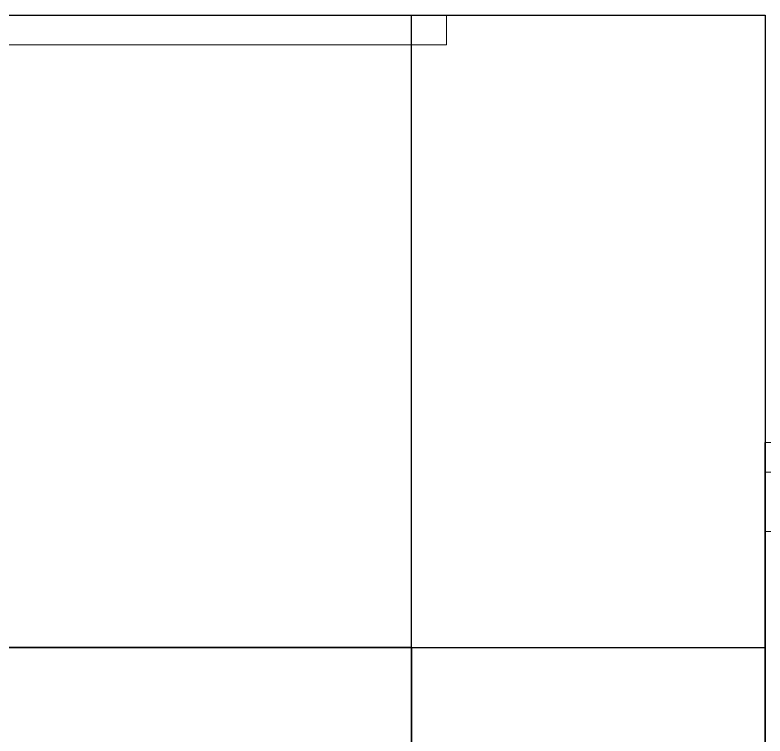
# Model space of a CAD drawing. Header units: inches. Extents: x -12418 to 57169, y -29325 to 19878.
# Drawn here: x 17066 to 17698, y -4775 to -4167 of the extents above; entities that cross this region are included whole.
import ezdxf
from ezdxf.enums import TextEntityAlignment as Align

# ---------------------------------------------------------------- set-up
doc = ezdxf.new("R2010")
doc.units = ezdxf.units.IN
doc.header["$LTSCALE"] = 25
doc.header["$MEASUREMENT"] = 0
doc.layers.get('0').update_dxf_attribs({"color": 8})
for name, color, linetype, lineweight in [('00-Ground Floor$0$Aluminum', 251, 'Continuous', 5), ('00-Ground Floor$0$LOADING', 253, 'Continuous', 5), ('00-Ground Floor$0$Walls', 251, 'Continuous', 5), ('E-LITE-CIRC-NUMB', 6, 'Continuous', 25), ('E-LITE-CLNG', 150, 'Continuous', 35), ('E-LITE-CTRL', 6, 'Continuous', 25)]:
    doc.layers.add(name, color=color, linetype=linetype, lineweight=lineweight)
doc.layers.add('00-Ground Floor$0$False Ceiling', color=251, linetype='Continuous')
doc.styles.add('DC_Simplex', font='SIMPLEX.shx', dxfattribs={"width": 0.7})

# ---------------------------------------------------------------- blocks, each defined once
blk = doc.blocks.new('00-Ground Floor$0$A$C37be4daf')
at = {"layer": '00-Ground Floor$0$Aluminum'}
for p, q in [((1416.01, 598.24), (216.01, 598.24)), ((1341.01, 548.24), (1341.01, 598.24)), ((1391.01, 498.24), (1391.01, 598.24))]:
    blk.add_line(p, q, dxfattribs=at)
at = {"layer": '00-Ground Floor$0$Walls'}
blk.add_line((1416.01, 498.24), (1416.01, 598.24), dxfattribs=at)
blk = doc.blocks.new('00-Ground Floor$0$A$Ce9e1c4c3')
at = {"layer": '00-Ground Floor$0$False Ceiling', "color": 254}
for p, q in [((-85802.07, -4167.43, 0), (-82302.28, -4167.43, 0)), ((-82302.28, -4167.43, 0), (-82302.28, -7167.43, 0))]:
    blk.add_line(p, q, dxfattribs=at)
at = {"layer": '00-Ground Floor$0$False Ceiling', "color": 254, "linetype": 'Continuous'}
for p, q in [((-82600, -7167.43), (-82600, -4167.43)), ((-85802.07, -4700), (-82302.28, -4700))]:
    blk.add_line(p, q, dxfattribs=at)
blk = doc.blocks.new('00-Ground Floor')
at = {"layer": '00-Ground Floor$0$LOADING', "elevation": 0}
blk.add_lwpolyline([(17429.31, -4192.43), (17429.31, -4167.43), (16923.31, -4167.43), (16923.31, -4192.43), (17429.31, -4192.43)], dxfattribs=at)
at = {"layer": '00-Ground Floor$0$Walls'}
for p, q in [((17697.72, -4167.43, 0), (14197.93, -4167.43, 0)), ((17697.72, -6087.43, 0), (17697.72, -4167.43, 0))]:
    blk.add_line(p, q, dxfattribs=at)
at = {"rotation": 90}
blk.add_blockref('00-Ground Floor$0$A$C37be4daf', (18295.95, -5943.44, 0), dxfattribs=at)
at = {"layer": '00-Ground Floor$0$False Ceiling', "color": 254}
blk.add_blockref('00-Ground Floor$0$A$Ce9e1c4c3', (100000, 0), dxfattribs=at)
blk = doc.blocks.new('*U13')
blk.add_lwpolyline([(-300, 300), (-300, -300), (300, -300), (300, 300)], close=True)
blk.add_circle((0, 0), 45)
at = {"layer": 'E-LITE-CIRC-NUMB', "style": 'DC_Simplex', "width": 0.7, "flags": 8}
blk.add_attdef('CIRCUIT', text='', height=200, rotation=0, dxfattribs=at).set_placement((-473.9, 300), align=Align.RIGHT)
at = {"layer": 'E-LITE-CTRL', "style": 'DC_Simplex', "width": 0.7, "flags": 8}
blk.add_attdef('CONTROL', (1118.9, -935), '', height=200, rotation=360, dxfattribs=at)

msp = doc.modelspace()

# ---------------------------------------------------------------- block references
msp.add_blockref('00-Ground Floor', (0, 0))
at = {"layer": 'E-LITE-CLNG', "xscale": -1}
msp.add_blockref('*U13', (17100, -5000), dxfattribs=at)

doc.saveas('drawing.dxf')
